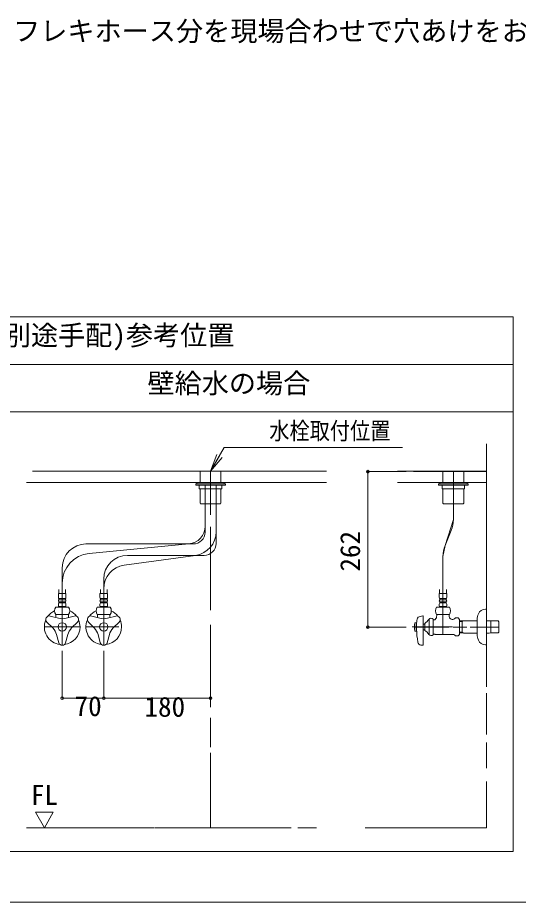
# Model space of a CAD drawing. Units: millimetres, scale not verified. Extents: x -1203 to 1210, y -824 to 811.
# Drawn here: x 422 to 864, y -824 to -43 of the extents above; entities that cross this region are included whole.
import ezdxf
from ezdxf.enums import TextEntityAlignment as Align

# ---------------------------------------------------------------- set-up
doc = ezdxf.new("R2010")
doc.units = ezdxf.units.MM
doc.header["$LTSCALE"] = 6
doc.header["$PDMODE"] = 32
doc.header["$PDSIZE"] = 2.4
doc.layers.add('F-0', color=7, linetype='Continuous', lineweight=15)
doc.styles.add('ＭＳ ゴシック', font='')
doc.styles.get('ＭＳ ゴシック').set_extended_font_data('MS Gothic')

msp = doc.modelspace()

# ---------------------------------------------------------------- linework, layer by layer
at = {"layer": 'F-0', "lineweight": 18}
for p, q in [((-32.438, -307.019), (860.062, -307.019)), ((-32.438, -349.019), (860.062, -349.019))]:
    msp.add_line(p, q, dxfattribs=at)
at = {"layer": 'F-0'}
for p, q in [((413.812, -391.019), (860.062, -391.019)), ((836.437, -419.369), (836.437, -443.85)), ((836.437, -419.369), (836.437, -496.432)), ((592.312, -443.519), (604.436, -422.519)), ((592.312, -443.519), (597.914, -428.567)), ((592.312, -443.519), (600.187, -429.879)), ((604.436, -422.519), (761.936, -422.519)), ((592.312, -443.519), (602.46, -431.192)), ((434.689, -443.519), (694.687, -443.519)), ((694.687, -443.519), (435.516, -443.519)), ((583.124, -443.519), (583.124, -453.494)), ((592.312, -443.548), (592.312, -481.964)), ((601.499, -453.494), (601.499, -443.519)), ((773.237, -443.85), (771.823, -443.85)), ((836.437, -443.85), (773.237, -443.85)), ((797.849, -453.494), (797.849, -443.519)), ((807.037, -486.031), (807.037, -443.519)), ((816.224, -443.519), (816.224, -453.494)), ((836.437, -443.85), (836.437, -473.661)), ((429.562, -453.494), (440.07, -453.494)), ((694.687, -453.494), (435.397, -453.494)), ((579.187, -454.544), (579.187, -455.857)), ((605.437, -454.544), (579.187, -454.544)), ((579.187, -455.857), (605.437, -455.857)), ((580.237, -453.494), (604.387, -453.494)), ((580.237, -454.544), (580.237, -453.494)), ((604.387, -454.544), (580.237, -454.544)), ((602.287, -455.857), (582.337, -455.857)), ((582.337, -455.857), (582.337, -459.007)), ((582.337, -459.007), (602.287, -459.007)), ((583.124, -459.007), (583.124, -471.817)), ((587.426, -492.081), (587.426, -455.72)), ((587.426, -492.081), (587.426, -459.007)), ((597.197, -497.015), (597.197, -455.904)), ((597.197, -497.015), (597.197, -459.007)), ((601.499, -471.817), (601.499, -459.007)), ((602.287, -459.007), (602.287, -455.857)), ((604.387, -453.494), (604.387, -454.544)), ((605.437, -455.857), (605.437, -454.544)), ((605.437, -455.332), (605.437, -455.857)), ((757.687, -453.494), (772.99, -453.494)), ((836.437, -453.494), (771.813, -453.494)), ((772.093, -453.494), (836.437, -453.494)), ((793.912, -455.857), (793.912, -454.544)), ((793.912, -454.544), (820.162, -454.544)), ((793.912, -455.332), (793.912, -455.857)), ((820.162, -455.857), (793.912, -455.857)), ((794.962, -453.494), (794.962, -454.544)), ((819.112, -453.494), (794.962, -453.494)), ((794.962, -454.544), (819.112, -454.544)), ((797.062, -455.857), (817.012, -455.857)), ((797.062, -459.007), (797.062, -455.857)), ((817.012, -459.007), (797.062, -459.007)), ((797.849, -471.817), (797.849, -459.007)), ((816.224, -459.007), (816.224, -471.817)), ((817.012, -455.857), (817.012, -459.007)), ((819.112, -454.544), (819.112, -453.494)), ((820.162, -454.544), (820.162, -455.857)), ((583.518, -472.21), (583.124, -471.817)), ((583.649, -472.342), (583.518, -472.21)), ((583.649, -472.342), (600.502, -472.342)), ((600.502, -472.342), (600.974, -472.342)), ((601.106, -472.21), (600.974, -472.342)), ((601.499, -471.817), (601.106, -472.21)), ((797.849, -471.817), (798.243, -472.21)), ((798.243, -472.21), (798.374, -472.342)), ((798.847, -472.342), (798.374, -472.342)), ((815.699, -472.342), (798.847, -472.342)), ((815.699, -472.342), (815.831, -472.21)), ((815.831, -472.21), (816.224, -471.817)), ((587.426, -497.26), (587.426, -492.081)), ((836.437, -490.574), (836.437, -510.948)), ((592.312, -492.588), (592.312, -566.363)), ((597.197, -507.319), (597.197, -497.015)), ((805.13, -495.853), (799.765, -509.149)), ((482.062, -507.76), (573.171, -507.76)), ((484.821, -516.183), (573.171, -507.76)), ((576.926, -507.76), (573.171, -507.76)), ((836.437, -505.824), (836.437, -525.748)), ((515.944, -526.521), (579.066, -517.819)), ((518.812, -517.819), (579.066, -517.819)), ((586.697, -517.819), (579.066, -517.819)), ((797.859, -518.971), (797.859, -587.632)), ((836.437, -517.494), (836.437, -628.041)), ((461.062, -528.76), (461.062, -542.314)), ((497.812, -538.819), (497.812, -547.325)), ((836.437, -536.849), (836.437, -633.989)), ((461.062, -542.314), (461.062, -596.704)), ((461.062, -542.314), (461.062, -596.704)), ((464.422, -551.512), (457.702, -551.512)), ((457.702, -551.512), (457.702, -555.055)), ((458.05, -547.884), (458.049, -551.512)), ((464.086, -551.512), (464.087, -547.884)), ((464.422, -555.055), (464.422, -551.512)), ((501.172, -551.512), (494.452, -551.512)), ((494.452, -551.512), (494.452, -555.055)), ((494.8, -547.884), (494.799, -551.512)), ((497.812, -547.325), (497.812, -597.344)), ((497.812, -547.325), (497.812, -597.344)), ((500.836, -551.512), (500.837, -547.884)), ((501.172, -555.055), (501.172, -551.512)), ((794.499, -551.512), (801.219, -551.512)), ((794.499, -555.055), (794.499, -551.512)), ((794.835, -551.512), (794.833, -547.884)), ((800.87, -547.884), (800.871, -551.512)), ((801.219, -551.512), (801.219, -555.055)), ((457.702, -560.83), (457.702, -562.537)), ((458.174, -555.974), (463.949, -555.974)), ((458.174, -557.024), (458.174, -555.974)), ((463.949, -557.024), (458.174, -557.024)), ((458.174, -558.862), (463.949, -558.862)), ((458.174, -559.912), (458.174, -558.862)), ((463.949, -559.912), (458.174, -559.912)), ((463.949, -555.974), (463.949, -557.024)), ((463.949, -558.862), (463.949, -559.912)), ((464.422, -562.537), (464.422, -560.83)), ((494.452, -560.83), (494.452, -562.537)), ((494.924, -555.974), (500.699, -555.974)), ((494.924, -557.024), (494.924, -555.974)), ((500.699, -557.024), (494.924, -557.024)), ((494.924, -558.862), (500.699, -558.862)), ((494.924, -559.912), (494.924, -558.862)), ((500.699, -559.912), (494.924, -559.912)), ((500.699, -555.974), (500.699, -557.024)), ((500.699, -558.862), (500.699, -559.912)), ((501.172, -562.537), (501.172, -560.83)), ((794.499, -562.537), (794.499, -560.83)), ((800.746, -555.974), (794.971, -555.974)), ((794.971, -555.974), (794.971, -557.024)), ((794.971, -557.024), (800.746, -557.024)), ((800.746, -558.862), (794.971, -558.862)), ((794.971, -558.862), (794.971, -559.912)), ((794.971, -559.912), (800.746, -559.912)), ((800.746, -557.024), (800.746, -555.974)), ((800.746, -559.912), (800.746, -558.862)), ((801.219, -560.83), (801.219, -562.537)), ((455.355, -563.587), (466.769, -563.587)), ((466.769, -570.044), (455.355, -570.044)), ((455.549, -570.044), (455.549, -571.101)), ((455.549, -570.044), (456.159, -570.044)), ((456.159, -570.044), (465.964, -570.044)), ((458.227, -563.062), (463.897, -563.062)), ((465.964, -570.044), (466.574, -570.044)), ((466.574, -570.044), (466.574, -571.101)), ((492.105, -563.587), (503.519, -563.587)), ((503.519, -570.044), (492.105, -570.044)), ((492.299, -570.044), (492.299, -571.101)), ((492.299, -570.044), (492.909, -570.044)), ((492.909, -570.044), (502.714, -570.044)), ((494.977, -563.062), (500.647, -563.062)), ((502.714, -570.044), (503.324, -570.044)), ((503.324, -570.044), (503.324, -571.101)), ((803.566, -563.587), (792.152, -563.587)), ((792.152, -570.044), (803.566, -570.044)), ((792.346, -570.044), (792.956, -570.044)), ((792.346, -570.044), (792.346, -571.101)), ((792.956, -570.044), (802.761, -570.044)), ((800.694, -563.062), (795.024, -563.062)), ((802.761, -570.044), (803.371, -570.044)), ((836.437, -565.319), (835.387, -565.319)), ((836.437, -565.319), (836.437, -596.662)), ((447.468, -576.734), (452.705, -581.971)), ((450.511, -571.464), (457.665, -573.381)), ((471.613, -571.464), (464.459, -573.381)), ((466.574, -571.101), (466.574, -571.882)), ((474.656, -576.734), (469.418, -581.971)), ((484.218, -576.734), (489.455, -581.971)), ((487.261, -571.464), (494.415, -573.381)), ((508.363, -571.464), (501.209, -573.381)), ((503.324, -571.101), (503.324, -571.882)), ((511.406, -576.734), (506.168, -581.971)), ((773.026, -577.394), (772.853, -578.05)), ((773.026, -577.394), (774.496, -577.394)), ((773.026, -577.394), (773.026, -584.744)), ((774.496, -584.744), (774.496, -577.394)), ((777.668, -571.723), (779.972, -571.399)), ((780.271, -571.659), (780.271, -597.042)), ((780.271, -578.575), (781.846, -578.575)), ((781.846, -577.919), (781.846, -584.219)), ((785.484, -576.515), (785.484, -574.199)), ((785.484, -576.515), (785.484, -585.624)), ((789.196, -587.931), (789.196, -574.207)), ((790.723, -574.769), (790.986, -574.507)), ((805.996, -574.507), (806.478, -574.507)), ((808.884, -573.188), (808.334, -573.738)), ((811.372, -573.188), (808.884, -573.188)), ((811.372, -573.188), (812.559, -574.375)), ((812.559, -587.763), (812.559, -574.375)), ((812.559, -575.747), (815.184, -575.691)), ((812.559, -576.364), (814.921, -576.307)), ((816.028, -575.662), (814.921, -576.301)), ((814.921, -575.691), (814.921, -586.448)), ((815.184, -575.691), (816.291, -575.662)), ((828.037, -574.662), (828.037, -587.476)), ((836.437, -575.662), (838.752, -575.662)), ((838.752, -575.662), (839.859, -575.691)), ((839.859, -575.691), (846.6, -575.835)), ((840.121, -576.301), (840.121, -575.691)), ((840.121, -586.448), (840.121, -576.301)), ((846.6, -575.835), (847.209, -576.478)), ((847.209, -576.479), (847.209, -576.478)), ((847.209, -576.738), (847.209, -576.479)), ((847.209, -585.4), (847.209, -576.738)), ((445.312, -581.069), (476.812, -581.069)), ((476.812, -581.069), (445.312, -581.069)), ((481.533, -581.069), (485.365, -581.069)), ((482.062, -581.069), (511.101, -581.069)), ((592.312, -579.348), (592.312, -651.943)), ((806.124, -581.069), (770.602, -581.069)), ((803.062, -581.371), (773.026, -581.371)), ((781.846, -583.563), (780.271, -583.563)), ((818.932, -581.371), (806.97, -581.371)), ((814.921, -585.831), (812.559, -585.774)), ((815.184, -586.448), (812.559, -586.391)), ((814.921, -585.837), (816.028, -586.477)), ((847.209, -581.371), (821.778, -581.371)), ((846.6, -586.303), (839.859, -586.448)), ((847.209, -585.66), (846.6, -586.303)), ((847.209, -585.659), (847.209, -585.4)), ((847.209, -585.66), (847.209, -585.659)), ((458.019, -595.009), (456.102, -587.855)), ((464.105, -595.009), (466.021, -587.855)), ((494.769, -595.009), (492.852, -587.855)), ((500.855, -595.009), (502.771, -587.855)), ((789.196, -587.369), (789.984, -587.369)), ((789.984, -587.369), (790.723, -587.369)), ((790.723, -587.369), (790.986, -587.632)), ((790.986, -587.632), (806.478, -587.632)), ((808.884, -588.95), (808.334, -588.4)), ((816.291, -586.477), (815.184, -586.448)), ((827.521, -586.477), (816.291, -586.477)), ((828.037, -586.477), (827.521, -586.477)), ((838.752, -586.477), (836.437, -586.477)), ((839.859, -586.448), (838.752, -586.477)), ((778.284, -597.065), (779.972, -597.302)), ((592.312, -615.94), (592.312, -648.992)), ((836.437, -639.708), (836.437, -676.083)), ((592.312, -661.386), (592.312, -687.385)), ((836.437, -683.175), (836.437, -705.914)), ((592.312, -692.508), (592.312, -758.519)), ((836.437, -717.718), (836.437, -758.519)), ((437.437, -744.879), (453.187, -744.879)), ((445.312, -758.519), (437.437, -744.879)), ((453.187, -744.879), (445.312, -758.519)), ((429.562, -758.519), (516.977, -758.519)), ((445.312, -758.519), (507.14, -758.519)), ((516.977, -758.519), (542.798, -758.519)), ((519.436, -758.519), (530.912, -758.519)), ((543.208, -758.519), (661.118, -758.519)), ((554.275, -758.519), (663.646, -758.519)), ((669.603, -758.519), (686.12, -758.519)), ((729.156, -758.519), (836.437, -758.519)), ((757.687, -758.519), (836.437, -758.519)), ((-1202.503, -824.477), (1202.441, -824.477))]:
    msp.add_line(p, q, dxfattribs=at)
at = {"layer": 'F-0', "color": 4, "lineweight": 9}
for p, q in [((731.334, -443.85), (731.334, -581.371)), ((731.334, -443.85), (765.329, -443.85)), ((731.334, -581.371), (765.329, -581.371)), ((461.062, -644.023), (461.062, -602.237)), ((497.812, -644.023), (497.812, -602.237)), ((592.312, -644.023), (592.312, -602.237)), ((461.062, -644.023), (497.812, -644.023)), ((497.812, -644.023), (592.312, -644.023))]:
    msp.add_line(p, q, dxfattribs=at)
at = {"layer": 'F-0', "lineweight": 18}
msp.add_lwpolyline([(860.062, -307.019), (860.062, -779.519), (413.812, -779.519)], dxfattribs=at)
at = {"layer": 'F-0'}
for points in [[(757.687, -443.519), (772.951, -443.519), (836.437, -443.519)], [(797.859, -587.632), (797.859, -518.971), (799.765, -509.149), (807.037, -486.031), (807.037, -443.519)], [(600.974, -472.342), (600.922, -472.342), (591.262, -472.342)], [(798.374, -472.342), (798.427, -472.342), (808.087, -472.342)], [(458.174, -563.062), (457.912, -563.324), (457.912, -563.587)], [(464.212, -563.587), (464.212, -563.324), (463.949, -563.062)], [(494.924, -563.062), (494.662, -563.324), (494.662, -563.587)], [(500.962, -563.587), (500.962, -563.324), (500.699, -563.062)], [(794.709, -563.587), (794.709, -563.324), (794.971, -563.062)], [(800.746, -563.062), (801.009, -563.324), (801.009, -563.587)], [(803.371, -570.044), (803.371, -571.101), (803.371, -571.882)], [(790.723, -574.769), (789.984, -574.769), (789.196, -574.769)], [(816.291, -575.662), (827.521, -575.662), (828.037, -575.662)], [(774.496, -584.744), (773.026, -584.744), (772.885, -584.219)], [(785.484, -585.624), (785.484, -587.632), (785.484, -587.807)], [(812.559, -587.763), (811.372, -588.95), (808.884, -588.95)], [(835.387, -596.819), (836.437, -596.819), (836.437, -596.662)]]:
    msp.add_lwpolyline(points, dxfattribs=at)
for centre in [(461.062, -581.069), (497.812, -581.069)]:
    msp.add_circle(centre, 3.675, dxfattribs=at)
for centre, radius, start, end in [((571.676, -492.081), 15.75, 275.44583, 360), ((780.787, -486.031), 26.25, 338.02737, 0), ((576.926, -497.26), 10.5, 270, 0), ((576.197, -497.015), 21, 277.84996, 0), ((482.062, -528.76), 21, 90, 180), ((586.697, -507.319), 10.5, 270, 0), ((824.109, -518.971), 26.25, 158.02737, 180), ((487.312, -542.314), 26.25, 95.44583, 180), ((518.812, -538.819), 21, 90, 180), ((518.812, -547.325), 21, 97.84996, 180), ((458.831, -555.055), 1.129, 180, 234.43222), ((463.292, -555.055), 1.129, 305.56778, 0), ((495.581, -555.055), 1.129, 180, 234.43222), ((500.042, -555.055), 1.129, 305.56778, 0), ((795.628, -555.055), 1.129, 180, 234.43222), ((800.089, -555.055), 1.129, 305.56778, 0), ((458.831, -557.943), 1.129, 125.56778, 234.43222), ((458.831, -560.83), 1.129, 125.56778, 180), ((458.227, -562.537), 0.525, 180, 270), ((463.897, -562.537), 0.525, 270, 0), ((463.292, -557.943), 1.129, 305.56778, 54.43222), ((463.292, -560.83), 1.129, 0, 54.43222), ((495.581, -557.943), 1.129, 125.56778, 234.43222), ((495.581, -560.83), 1.129, 125.56778, 180), ((494.977, -562.537), 0.525, 180, 270), ((500.647, -562.537), 0.525, 270, 0), ((500.042, -557.943), 1.129, 305.56778, 54.43222), ((500.042, -560.83), 1.129, 0, 54.43222), ((795.628, -557.943), 1.129, 125.56778, 234.43222), ((795.628, -560.83), 1.129, 125.56778, 180), ((795.024, -562.537), 0.525, 180, 270), ((800.694, -562.537), 0.525, 270, 0), ((800.089, -557.943), 1.129, 305.56778, 54.43222), ((800.089, -560.83), 1.129, 0, 54.43222), ((461.062, -581.069), 15.75, 115.15066, 143.05689), ((460.143, -566.815), 5.775, 146.00705, 213.99295), ((461.981, -566.815), 5.775, 326.00705, 33.99295), ((461.062, -581.069), 15.75, 36.94311, 64.84934), ((497.812, -581.069), 15.75, 115.15066, 143.05689), ((496.893, -566.815), 5.775, 146.00705, 213.99295), ((498.731, -566.815), 5.775, 326.00705, 33.99295), ((497.812, -581.069), 15.75, 36.94311, 64.84934), ((796.94, -566.815), 5.775, 146.00705, 213.99295), ((798.778, -566.815), 5.775, 326.00705, 33.99295), ((841.162, -574.662), 13.125, 156.44354, 180), ((835.387, -572.144), 6.825, 90, 156.44354), ((461.062, -581.069), 15.75, 156.94311, 263.05689), ((449.695, -574.507), 3.15, 75, 225), ((450.607, -571.101), 4.943, 340.64106, 0), ((461.062, -560.703), 13.125, 255, 285), ((469.199, -571.882), 2.625, 180, 199.83613), ((472.428, -574.507), 3.15, 315, 105), ((461.062, -581.069), 15.75, 0, 23.05689), ((497.812, -581.069), 15.75, 156.94311, 263.05689), ((486.445, -574.507), 3.15, 75, 225), ((487.357, -571.101), 4.943, 340.64106, 0), ((497.812, -560.703), 13.125, 255, 285), ((505.949, -571.882), 2.625, 180, 199.83613), ((509.178, -574.507), 3.15, 315, 105), ((497.812, -581.069), 15.75, 0, 23.05689), ((785.626, -581.069), 13.125, 166.70293, 180), ((813.825, -580.878), 39.375, 170.40851, 177.22136), ((778.106, -574.842), 3.15, 98.00409, 170.40851), ((780.009, -571.659), 0.263, 0, 98.00409), ((774.808, -567.468), 12.6, 303.95919, 326.04081), ((787.359, -576.082), 2.625, 45.573, 143.1301), ((787.403, -571.101), 4.943, 316.4444, 0), ((805.996, -571.882), 2.625, 180, 270), ((806.478, -571.882), 2.625, 270, 315), ((443.424, -591.252), 13.125, 15, 45), ((461.062, -581.069), 15.75, 276.94311, 0), ((478.699, -591.252), 13.125, 135, 165), ((480.174, -591.252), 13.125, 15, 45), ((497.812, -581.069), 15.75, 276.94311, 0), ((515.449, -591.252), 13.125, 135, 165), ((785.626, -581.069), 13.125, 180, 193.29707), ((785.626, -581.069), 13.125, 193.29707, 193.88654), ((853.246, -581.069), 78.778, 181.52753, 189.8029), ((774.808, -594.67), 12.6, 33.95919, 56.04081), ((787.359, -586.057), 2.625, 216.8699, 314.427), ((806.478, -590.257), 2.625, 45, 90), ((841.162, -587.476), 13.125, 180, 203.55646), ((835.387, -589.994), 6.825, 203.55646, 270), ((461.062, -594.194), 3.15, 195, 345), ((497.812, -594.194), 3.15, 195, 345), ((778.722, -593.946), 3.15, 189.8029, 262), ((780.009, -597.042), 0.263, 262, 0)]:
    msp.add_arc(centre, radius, start, end, dxfattribs=at)
at = {"layer": 'F-0', "color": 6}
for p in [(731.334, -443.85), (731.334, -581.371), (461.062, -644.023), (497.812, -644.023), (592.312, -644.023)]:
    msp.add_point(p, dxfattribs=at)

# ---------------------------------------------------------------- texts
at = {"layer": 'F-0', "style": 'ＭＳ ゴシック'}
for s, p in [('※水栓穴はブレードフレキホース分を現場合わせで穴あけをお願いします。', (201.604, -68.469)), ('止水栓(別途手配)参考位置', (325.395, -337.398)), ('壁給水の場合', (536.457, -379.793)), ('70', (472.032, -665.179)), ('180', (533.856, -665.769)), ('FL', (433.394, -743.655))]:
    msp.add_text(s, height=17.6, dxfattribs=at).set_placement(p, align=Align.BOTTOM_LEFT)
at = {"layer": 'F-0', "style": 'ＭＳ ゴシック', "width": 0.85}
msp.add_text('水栓取付位置', height=15.4, dxfattribs=at).set_placement((644.217, -420.08), align=Align.BOTTOM_LEFT)
at = {"layer": 'F-0', "style": 'ＭＳ ゴシック'}
msp.add_text('262', height=17.6, rotation=90, dxfattribs=at).set_placement((729.78, -532.176), align=Align.BOTTOM_LEFT)

doc.saveas('drawing.dxf')
